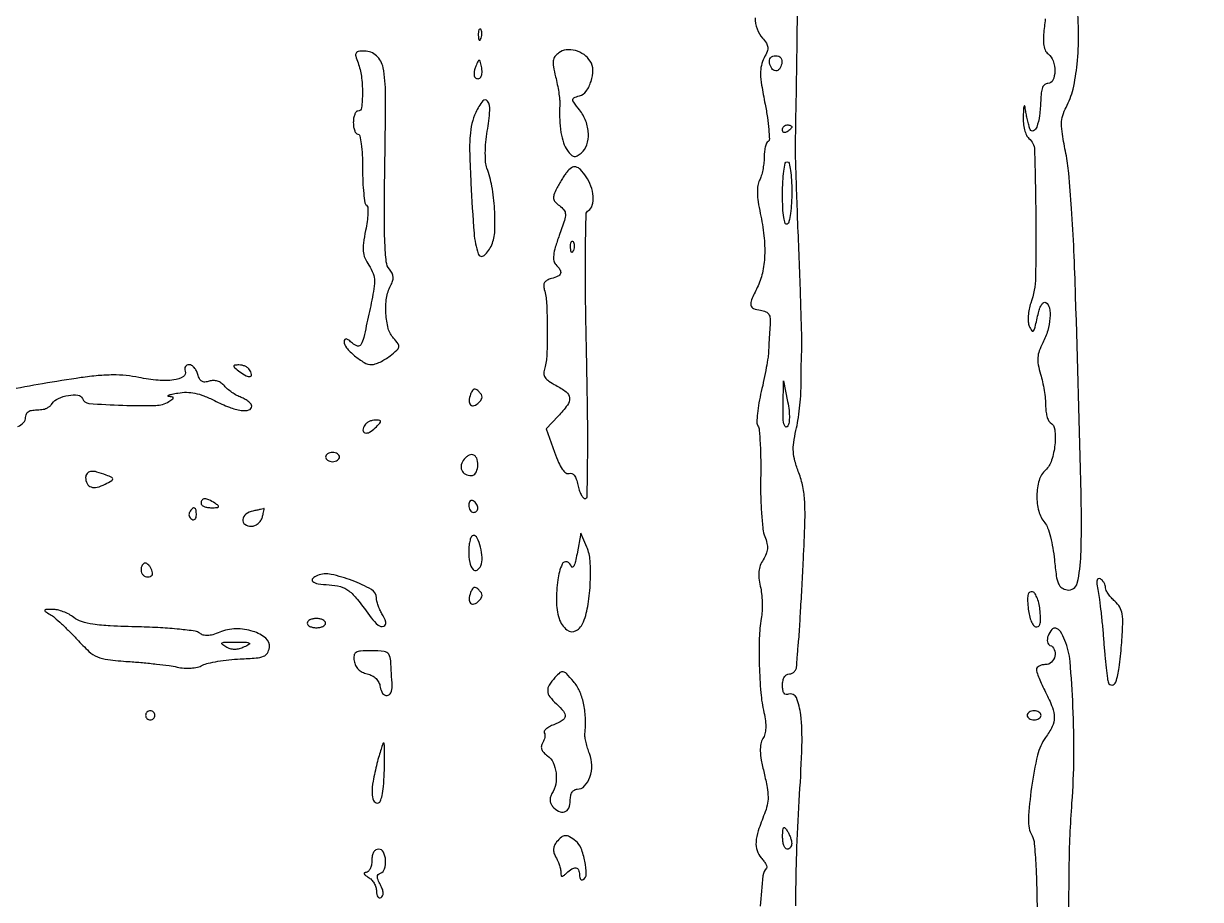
# Model space of a CAD drawing. Extents: x 0 to 5034, y 0 to 2560.
# Drawn here: x 297.5 to 552.5, y 1641.1 to 1831 of the extents above; entities that cross this region are included whole.
import ezdxf

# ---------------------------------------------------------------- set-up
doc = ezdxf.new("R2010")
doc.units = 0

msp = doc.modelspace()

# ---------------------------------------------------------------- linework, layer by layer
for points in [[(1321.157236, 2312.214958, -0.000002), (1342.798547, 2311.977339, -0.000002), (1365, 2311.733402, -0.001584)], [(524.94203, 1406.5, -0.000002), (524.957967, 1420.439069, -0.000002), (524.972858, 1433.372917, -0.000002), (524.985445, 1444.229163, -0.000017)], [(464.856086, 1639.70261, -0.00623), (465.117193, 1652.458281, -0.008629), (465.691099, 1663.884491, 0.00952), (466.20234, 1674.438227, 0.034577), (465.935543, 1681.144764, 0.070122), (464.994707, 1684.846348, 0.407637), (463.320521, 1685.569501, -0.145579), (462.754949, 1685.525706, -0.194009), (462.332414, 1685.811751, -0.112422), (462.076581, 1686.47423, -0.036173), (462, 1687.531385, -0.048301), (462.099348, 1688.557412, -0.088469), (462.401907, 1689.338564, -0.117745), (462.882247, 1689.823711, -0.139894), (463.5, 1690, 0.114432), (464.077855, 1690.134006, 0.096063), (464.580623, 1690.514062, 0.089538), (464.931245, 1691.081637, 0.083559), (465.072334, 1691.75, -0.006753), (465.12201, 1692.65532, -0.002099), (465.220721, 1694.014063, -0.002098), (465.343789, 1695.531659, -0.002311), (465.475907, 1697, 0.007928), (465.643156, 1699.126076, 0.001027), (465.919029, 1703.673326, 0.001198), (466.222339, 1709.070032, 0.001), (466.519263, 1714.802811, 0.004432), (466.846051, 1722.791447, 0.021266), (466.798187, 1727.34703, 0.036351), (466.389047, 1730.584713, 0.041633), (465.52252, 1733.580204, -0.022809), (464.684582, 1736.115562, -0.051865), (464.343757, 1738.101627, -0.051512), (464.417829, 1740.123625, -0.022229), (464.911707, 1742.777393, 0.018426), (465.332584, 1744.947071, 0.010659), (465.686212, 1747.581484, 0.010644), (465.928633, 1750.243047, 0.017556), (466.006383, 1752.5, -0.002865), (466.016988, 1754.597628, -0.002594), (466.051621, 1756.765625, -0.002597), (466.102781, 1758.706366, -0.008301), (466.165116, 1760, 0.022282), (466.199914, 1761.722912, 0.001063), (466.047025, 1767.49375, 0.00174), (465.826974, 1774.348009, 0.001252), (465.535469, 1782, -0.000835), (465.236178, 1789.687752, -0.001122), (464.992297, 1796.653125, -0.000766), (464.80974, 1802.498077, -0.011962), (464.798195, 1804.5, 0.001163), (465.203151, 1830.079239, 0.006031), (465.223516, 1844.212313, 0.004261)], [(518.925816, 1832, 0.009669), (518.564516, 1828.598729, 0.042237), (518.560336, 1826.576997, 0.077681), (518.875513, 1825.274444, 0.13164), (519.553981, 1824.389757, -0.148697), (520.63414, 1822.879209, -0.083692), (520.993148, 1820.633846, -0.101323), (520.581752, 1818.707521, -0.297987), (519.5, 1818, 0.171916), (518.82283, 1817.760077, 0.123937), (518.338066, 1817.113286, 0.071228), (518.042956, 1815.978135, 0.023351), (517.929715, 1814.25, -0.028566), (517.686028, 1811.043687, -0.054024), (517.068271, 1808.529282, -0.196707), (516.337226, 1807.724319, -0.440443), (515.656371, 1808, -0.021132), (515.413245, 1808.748529, -0.008404), (515.140795, 1809.79375, -0.0083), (514.884158, 1810.932943, -0.01033), (514.685217, 1812, 0.012689), (514.4775, 1813.085681, 0.711663), (514.335454, 1813.102717, 0.100371), (514.216321, 1812.642038, 0.003866), (514.136182, 1810.872445, 0.035102), (514.184756, 1809.385301, 0.038345), (514.442629, 1807.963963, 0.041801), (514.857639, 1806.789562, 0.114201), (515.387798, 1806.09312, -0.215587), (516.592421, 1803.620838, -0.004414), (516.87355, 1789.491685, -0.008184), (516.802032, 1776.000236, -0.07894), (515.783101, 1770.375982, 0.035998), (515.421389, 1769.04214, 0.032144), (515.237332, 1767.618575, 0.033589), (515.241034, 1766.315234, 0.080244), (515.461092, 1765.375982, 0.047207), (515.992334, 1764.366992, 0.535243), (516.367848, 1764.363635, 0.091193), (516.730364, 1765.186506, 0.003895), (517.441846, 1768.290898, -0.036254), (517.748226, 1769.317672, -0.066235), (518.16259, 1770.085745, -0.10625), (518.611118, 1770.488824, -0.27513), (519.029317, 1770.481881, -0.213191), (519.823525, 1769.313808, -0.062682), (519.938502, 1767.097712, -0.053674), (519.44968, 1764.420659, -0.047385), (518.390358, 1761.787976, 0.032812), (517.620479, 1760.024596, 0.068312), (517.308971, 1758.560471, 0.064549), (517.395196, 1757.013975, 0.026626), (517.890358, 1754.971616, -0.018928), (518.31545, 1753.329075, -0.013285), (518.674043, 1751.452639, -0.013428), (518.921651, 1749.635155, -0.027144), (519, 1748.192997, 0.030058), (519.073556, 1746.97055, 0.036077), (519.29375, 1745.839757, 0.039012), (519.614126, 1744.941011, 0.15032), (520, 1744.5, -0.231809), (520.987862, 1742.930099, -0.051682), (520.997017, 1739.669621, -0.051842), (520.298124, 1736.292268, -0.12899), (518.959391, 1734.176794, 0.135384), (517.590932, 1731.952974, 0.067673), (517.102125, 1728.660092, 0.066456), (517.512284, 1725.272469, 0.113255), (518.819713, 1722.753475, -0.091865), (519.431743, 1721.687233, -0.020817), (520.043478, 1719.683033, -0.020881), (520.563809, 1717.275598, -0.018938), (520.901843, 1714.753475, 0.009962), (521.308406, 1711.242512, 0.065715), (521.772948, 1709.540508, 0.143275), (522.500484, 1708.645053, 0.116103), (523.657919, 1708.192516, 0.387666), (525.855162, 1709.689673, 0.05108), (526.658714, 1715.790978, 0.013717), (526.677865, 1729.042941, 0.000701), (525.501012, 1772, 0.004479), (525.133338, 1781.735509, 0.005418), (524.607565, 1790.862727, 0.005272), (524.001607, 1798.524785, 0.026041), (523.391014, 1802.80999, -0.008028), (522.641878, 1806.984843, -0.04131), (522.456728, 1809.325942, -0.069572), (522.705131, 1811.056431, -0.054692), (523.427514, 1812.80999, 0.068149), (524.933638, 1816.763845, 0.031491), (525.838727, 1822.20254, 0.028085), (526.132113, 1828.605415, 0.021874), (525.755233, 1835.564233, -0.011866)], [(456.062171, 1832.233102, 0.082515), (456.484537, 1829.803493, 0.100028), (457.66378, 1827.819025, -0.039509), (458.49992, 1826.734045, -0.124471), (458.79533, 1825.871431, -0.1137), (458.658072, 1824.92587, -0.030213), (458.017263, 1823.532257, 0.0679), (457.415842, 1821.913882, 0.060014), (457.235542, 1820.122822, 0.035924), (457.462796, 1817.642627, 0.008307), (458.213189, 1813.514283, -0.011481), (458.728237, 1810.574778, -0.017716), (459.02442, 1808.012131, -0.012352), (459.138797, 1805.932161, -0.268018), (458.859706, 1805.413293, 0.161051), (458.527155, 1805.016758, 0.035048), (458.252538, 1804.154818, 0.033119), (458.063097, 1803.065302, 0.026492), (458, 1801.875242, -0.028165), (457.927459, 1800.588478, -0.022122), (457.70916, 1799.208303, -0.022614), (457.390264, 1797.939975, -0.050005), (457.009907, 1797.018511, 0.088956), (456.640567, 1795.881001, 0.039846), (456.550886, 1794.305434, 0.031377), (456.722352, 1792.305447, 0.016195), (457.173678, 1789.834252, -0.025731), (457.964958, 1784.979801, -0.037782), (458.11449, 1780.659856, -0.043468), (457.631119, 1776.898522, -0.062092), (456.514101, 1773.727812, 0.013701), (455.288539, 1771.092758, 0.140096), (455.134592, 1769.911168, 0.270527), (455.68732, 1769.223769, 0.05608), (457.25, 1768.819551, -0.061601), (458.38065, 1768.513772, -0.159891), (459.015876, 1767.974072, -0.124837), (459.29802, 1767.065313, -0.031256), (459.282608, 1765.5, 0.002553), (459.193001, 1764.169213, 0.001712), (459.103534, 1762.646875, 0.001724), (459.027014, 1761.171853, 0.003404), (458.978268, 1760, -0.02912), (458.851661, 1758.642399, -0.006866), (458.477442, 1756.394265, -0.007047), (457.974451, 1753.817404, -0.006887), (457.395423, 1751.235794, 0.01469), (456.877913, 1748.747228, 0.019363), (456.561571, 1746.451483, 0.017098), (456.44007, 1744.556161, 0.146893), (456.6574, 1743.745322, -0.118901), (456.950859, 1742.850449, -0.006808), (457.144981, 1739.938972, -0.010081), (457.260009, 1736.433214, -0.007212), (457.253001, 1732.509527, 0.010165), (457.269616, 1728.47612, 0.01172), (457.45374, 1724.634219, 0.01085), (457.755625, 1721.398478, 0.064634), (458.16424, 1719.755901, -0.036126), (458.616579, 1718.297146, -0.075483), (458.708746, 1717.114605, -0.079676), (458.445354, 1715.999307, -0.044221), (457.799106, 1714.755901, 0.054682), (457.18667, 1713.514922, 0.060371), (456.883367, 1712.211284, 0.053358), (456.881339, 1710.742943, 0.03087), (457.175064, 1709, -0.030952), (457.443445, 1707.405834, -0.018865), (457.571667, 1705.5, -0.018878), (457.555847, 1703.593956, -0.031523), (457.38129, 1702, 0.036086), (456.95445, 1697.744187, 0.014101), (456.956698, 1691.83421, 0.014141), (457.29357, 1685.916169, 0.034782), (457.964046, 1681.616143, -0.024657), (458.284027, 1679.805446, -0.041202), (458.350874, 1678.260832, -0.049994), (458.171292, 1676.977317, -0.080002), (457.742731, 1675.959654, 0.093908), (457.294021, 1674.806132, 0.054621), (457.182966, 1673.319802, 0.037129), (457.401422, 1671.319451, 0.013112), (458.000697, 1668.497096, -0.013542), (458.65565, 1665.399413, -0.043063), (458.856666, 1663.294512, -0.057364), (458.670364, 1661.534581, -0.041684), (458.081513, 1659.653584, 0.017489), (456.739282, 1655.996212, 0.060846), (456.25189, 1653.531307, 0.097525), (456.474972, 1651.693041, 0.10548), (457.378906, 1650.133807, -0.025344), (457.968312, 1649.412182, -0.039435), (458.391611, 1648.73003, -0.046325), (458.617761, 1648.170283, -0.275892), (458.543855, 1647.877188, 0.17089), (457.75722, 1646.235704, 0.00698), (457.129636, 1639.608548, 0.006686)], [(296.317819, 1743.636431, 0.114847), (297.547576, 1744.460508, 0.190174), (298, 1745.606989, -0.086815), (298.0946, 1746.147718, -0.086619), (298.367188, 1746.624687, -0.090503), (298.772872, 1746.965196, -0.106839), (299.25, 1747.11535, 0.001008), (299.821319, 1747.169233, 0.000579), (300.509775, 1747.236369, 0.000578), (301.201384, 1747.305429, 0.000966), (301.783278, 1747.36535, 0.066879), (302.327162, 1747.497355, 0.04502), (302.90013, 1747.782405, 0.044917), (303.41462, 1748.166581, 0.065217), (303.783278, 1748.596028, -0.14318), (305.087852, 1749.711099, -0.064681), (307.261341, 1750.368301, -0.06971), (309.333386, 1750.420641, -0.279572), (310.293914, 1749.676455, 0.290803), (311.718135, 1748.619614, 0.009795), (319.031128, 1748.233087, 0.013764), (326.197811, 1748.192308, 0.136397), (329.051794, 1749.053172, 0.01124), (329.863549, 1749.59265, 0.258123), (329.982223, 1749.834276, 0.353136), (329.828167, 1750.007251, 0.01665), (329, 1750.116328, -0.351653), (328.869722, 1750.243657, -0.343531), (328.964761, 1750.401758, -0.037873), (329.734491, 1750.633162, -0.010197), (330.98642, 1750.881641, -0.045098), (332.867934, 1751.042719, -0.049654), (334.686371, 1750.852992, -0.043208), (336.630219, 1750.27388, -0.023444), (338.905898, 1749.25, 0.024216), (342.146015, 1747.798204, 0.055705), (344.723152, 1747.108407, 0.1047), (346.37436, 1747.204957, 0.337992), (347, 1748.024751, 0.169283), (346.841658, 1748.479032, 0.052236), (346.32699, 1749.004359, 0.045537), (345.585781, 1749.51173, 0.036498), (344.708903, 1749.920575, -0.035283), (343.732949, 1750.372734, -0.024222), (342.694228, 1751.01363, -0.02449), (341.749608, 1751.732082, -0.044747), (341.06772, 1752.418402, 0.070037), (340.380105, 1753.044024, 0.074721), (339.560897, 1753.438954, 0.075981), (338.673952, 1753.571533, 0.076157), (337.788644, 1753.432918, -0.063814), (336.855296, 1753.263196, -0.148709), (336.172618, 1753.432309, -0.140549), (335.675417, 1753.962348, -0.054653), (335.313196, 1754.91034, 0.056992), (335.003585, 1755.709442, 0.063582), (334.530114, 1756.386162, 0.072688), (333.97244, 1756.844734, 0.136607), (333.414753, 1757, 0.111588), (332.940816, 1756.892895, 0.147253), (332.614608, 1756.596876, 0.136889), (332.491614, 1756.151403, 0.091178), (332.589384, 1755.627664, -0.367441), (332.169397, 1754.432194, -0.098411), (330.109943, 1753.721006, -0.055686), (326.699956, 1753.635533, -0.030001), (322.535804, 1754.24863, 0.02763), (319.797323, 1754.665092, 0.024605), (316.921003, 1754.798871, 0.021716), (313.722345, 1754.651153, 0.0136), (310, 1754.214498, 0.00662), (301.676127, 1752.895006, 0.008446), (294.043305, 1751.448089, 0.006958)], [(524.017636, 1625.077201, -0.003809), (524.112753, 1648.03588, -0.015462), (524.709132, 1662, 0.016418), (525.117411, 1672.008398, 0.012777), (524.925549, 1682.899192, 0.010536), (524.295627, 1692.691651, 0.076836), (523.1865, 1697.25, 0.040734), (522.212424, 1699.151217, 0.187836), (521.241776, 1699.880804, 0.294238), (520.335529, 1699.601348, 0.08343), (519.54976, 1698.269076, 0.058389), (519.374204, 1697.580859, 0.080063), (519.391217, 1696.943091, 0.101079), (519.591091, 1696.453966, 0.166422), (519.942771, 1696.185743, -0.218215), (520.882487, 1695.307767, -0.153999), (521.005617, 1693.846418, -0.144733), (520.26248, 1692.514762, -0.196035), (519, 1692, 0.050019), (518.234678, 1691.923247, 0.070001), (517.5875, 1691.694548, 0.090148), (517.152082, 1691.35713, 0.184999), (517, 1690.960162, 0.085424), (517.105636, 1690.346367, 0.010602), (517.5875, 1689.074181, 0.012256), (518.234171, 1687.577249, 0.009863), (519, 1686, -0.025002), (520.463536, 1682.738089, -0.09319), (520.877613, 1680.536577, -0.113239), (520.426724, 1678.570588, -0.046217), (519.000707, 1676.209507, 0.101566), (517.23974, 1672.402623, 0.023373), (515.937761, 1665.410053, 0.021674), (515.274888, 1658.379674, 0.136352), (516.054936, 1654.897352, -0.102512), (516.553028, 1653.210292, -0.007474), (516.883094, 1648.351642, -0.008948), (517.107323, 1641.94515, -0.004199), (517.179404, 1633.653423, -0.000589)]]:
    msp.add_lwpolyline(points, format="xyb")
for points in [[(396.078947, 1828.416667, 0.018894), (396.137993, 1827.670344, 0.168741), (396.279315, 1827.37858, 0.470617), (396.461564, 1827.395823, 0.054073), (396.683114, 1827.8125, 0.051402), (396.839148, 1828.359369, 0.05415), (396.876576, 1828.916927, 0.060344), (396.797407, 1829.402231, 0.126455), (396.604167, 1829.729167, 0.296942), (396.385309, 1829.77538, 0.208169), (396.200665, 1829.592839, 0.077125), (396.089945, 1829.112848, 0.028489)], [(370.024751, 1822.4349, -0.058884), (370.743806, 1819.567333, -0.032618), (370.970731, 1815.961036, -0.02646), (370.790808, 1812.709568, -0.38287), (370, 1812, 0.226478), (369.617064, 1811.817169, 0.074992), (369.29375, 1811.265625, 0.057076), (369.073116, 1810.457356, 0.038131), (369, 1809.5, 0.038131), (369.073116, 1808.542644, 0.057076), (369.29375, 1807.734375, 0.074992), (369.617064, 1807.182831, 0.226478), (370, 1807, -0.354422), (370.409341, 1806.668156, -0.018695), (370.716402, 1804.889754, -0.021763), (370.931287, 1802.510506, -0.011639), (371, 1799.559017, 0.010484), (371.06058, 1796.670279, 0.015671), (371.245427, 1794.152141, 0.010602), (371.504398, 1792.1047, 0.221049), (371.835495, 1791.60167, -0.244208), (372.10983, 1791.142117, -0.022925), (372.127897, 1789.783875, -0.025297), (371.985216, 1788.071334, -0.017088), (371.657657, 1786.13854, 0.016324), (371.189746, 1783.402973, 0.057527), (371.150848, 1781.621894, 0.076406), (371.518077, 1780.156891, 0.045511), (372.364613, 1778.566283, -0.052561), (373.281008, 1776.784418, -0.092586), (373.585096, 1775.162571, -0.047398), (373.371038, 1772.89276, -0.005729), (372.371993, 1767.969669, -0.003972), (371.2428, 1762.910891, -0.071027), (370.642584, 1761.360521, -0.346049), (369.911481, 1761.057169, -0.11616), (368.829542, 1761.654262, 0.021932), (367.999809, 1762.341456, 0.107123), (367.450022, 1762.596547, 0.298642), (367.134722, 1762.47807, 0.159056), (367, 1762.06528, 0.179281), (367.503523, 1760.706131, 0.041402), (369.271331, 1758.962701, 0.042487), (371.353146, 1757.505272, 0.130356), (373, 1757.055505, 0.085765), (373.74365, 1757.178382, 0.027277), (374.786188, 1757.606197, 0.026324), (375.916822, 1758.218853, 0.026496), (376.974257, 1758.945694, 0.016394), (378.456814, 1760.164227, 0.165361), (378.850112, 1760.847496, 0.207613), (378.696991, 1761.549113, 0.027828), (377.724257, 1762.752199, -0.119323), (376.568935, 1764.876885, -0.050799), (376.052854, 1768.095164, -0.050154), (376.197265, 1771.472815, -0.087332), (377.069394, 1774.129664, 0.046166), (377.506232, 1775.165395, 0.094379), (377.610236, 1776.037761, 0.099844), (377.385299, 1776.855068, 0.056243), (376.819394, 1777.718894, -0.148209), (376.147772, 1779.316092, -0.015384), (375.847122, 1783.426657, -0.011948), (375.72989, 1789.814837, -0.002692), (375.84868, 1800.683606, 0.003689), (375.982973, 1815.716151, 0.045634), (375.471331, 1821.407886, 0.165088), (374.036135, 1823.985263, 0.185973), (371.402306, 1825, 0.031095), (370.084245, 1824.917951, 0.243027), (369.593039, 1824.581069, 0.19631), (369.52435, 1823.930216, 0.020198)], [(413.506191, 1824.628185, 0.077379), (412.682908, 1823.804204, 0.125395), (412.316662, 1822.889994, 0.078266), (412.348237, 1821.610203, 0.017032), (412.820597, 1819.446535, -0.012539), (413.198121, 1817.788874, -0.011619), (413.5028, 1816.071795, -0.011693), (413.702584, 1814.531566, -0.037705), (413.733781, 1813.5, 0.019926), (413.716185, 1810.176645, 0.032365), (413.995867, 1807.368206, 0.038891), (414.55302, 1805.108209, 0.078139), (415.391787, 1803.478876, 0.031378), (416.206362, 1802.50013, 0.157948), (416.822831, 1802.162833, 0.179145), (417.474395, 1802.272795, 0.042777), (418.391787, 1802.910192, 0.141138), (419.584285, 1804.662088, 0.089598), (419.927445, 1807.123825, 0.079718), (419.381892, 1809.82465, 0.077179), (418.015893, 1812.252666, -0.007536), (416.742248, 1813.923048, -0.156597), (416.543252, 1814.512263, -0.312891), (416.80601, 1814.903469, -0.02928), (417.970355, 1815.281997, 0.175546), (419.450619, 1816.301949, 0.078599), (420.521597, 1818.447154, 0.07633), (420.900972, 1820.89434, 0.141989), (420.349348, 1822.807945, 0.099933), (418.982635, 1824.240298, 0.08764), (417.104248, 1825.11272, 0.092637), (415.135793, 1825.261083, 0.131209)], [(461.809629, 1822.25, -0.110048), (461.318179, 1821.117618, -0.259838), (460.510529, 1820.743606, -0.231347), (459.687524, 1821.225204, -0.095633), (459.176676, 1822.447179, -0.097115), (459.169492, 1823.063175, -0.131707), (459.407325, 1823.563333, -0.128059), (459.869802, 1823.886768, -0.089125), (460.5, 1824, -0.090288), (461.162207, 1823.879439, -0.143006), (461.620099, 1823.535476, -0.134068), (461.839187, 1822.980358, -0.075042)], [(395.53122, 1821.706872, 0.039133), (395.279379, 1820.974682, 0.047311), (395.164712, 1820.257311, 0.054202), (395.191425, 1819.65536, 0.159521), (395.376461, 1819.290205, 0.206458), (396.050147, 1819.022529, 0.260893), (396.61589, 1819.361192, 0.127442), (396.887973, 1820.354068, 0.061787), (396.743156, 1821.671731, 0.007526), (396.447586, 1822.839331, 0.331063), (396.260685, 1822.986918, 0.299388), (396.048268, 1822.855863, 0.006675)], [(395.52949, 1811.703389, 0.053062), (394.702482, 1809.343281, 0.040485), (394.292882, 1806.634801, 0.024336), (394.214358, 1802.805723, 0.00568), (394.468245, 1796.384462, 0.006206), (395.158031, 1785.500353, 0.06263), (396.062531, 1781.056592, 0.533597), (397.353003, 1780.706972, 0.116104), (398.995316, 1782.988692, 0.088224), (399.656558, 1785.992104, 0.025877), (399.604262, 1790.733311, 0.026756), (399.024869, 1795.693924, 0.048425), (397.949068, 1799.633961, -0.072342), (397.66764, 1800.899078, -0.021044), (397.60284, 1802.899994, -0.020173), (397.720042, 1805.239901, -0.01774), (398.027037, 1807.666122, 0.02019), (398.572532, 1812.15367, 0.159992), (398.088407, 1814.160589, 0.525321), (397.060055, 1814.211429, 0.052481)], [(464, 1808.559017, -0.151918), (463.934461, 1808.34829, -0.038439), (463.70625, 1808.066025, -0.035638), (463.382774, 1807.768994, -0.029505), (463, 1807.5, -0.082592), (462.6179, 1807.343488, -0.161196), (462.29375, 1807.3746, -0.182303), (462.078288, 1807.586039, -0.108972), (462, 1807.940983, -0.093332), (462.076123, 1808.345238, -0.09642), (462.29375, 1808.688914, -0.099167), (462.618444, 1808.918938, -0.105053), (463, 1809, -0.042167), (463.382849, 1808.967655, -0.061769), (463.70625, 1808.870461, -0.081139), (463.92554, 1808.727648, -0.210953)], [(464, 1794.559017, -0.014475), (463.927252, 1792.046572, -0.020711), (463.70625, 1789.828525, -0.017258), (463.392727, 1788.057756, -0.204655), (463, 1787.5, -0.480853), (462.573831, 1787.652121, -0.044402), (462.263528, 1788.905081, -0.028279), (462.060619, 1790.979969, -0.010235), (462, 1793.940983, -0.012454), (462.069331, 1796.723994, -0.022732), (462.285416, 1798.985246, -0.019963), (462.594022, 1800.674969, -0.350991), (463, 1801, -0.344703), (463.399909, 1800.687125, -0.022248), (463.711186, 1799.139754, -0.024479), (463.929521, 1797.069583, -0.014034)], [(415.255129, 1798.75, 0.021458), (414.791562, 1798.109936, 0.008205), (414.200165, 1797.182175, 0.008107), (413.590084, 1796.152477, 0.009861), (413.053638, 1795.168043, 0.030906), (412.475513, 1793.86446, 0.130221), (412.393654, 1793.020131, 0.149899), (412.744134, 1792.312585, 0.045512), (413.652372, 1791.512241, -0.065973), (414.638247, 1790.569331, -0.172498), (414.955251, 1789.656608, -0.077699), (414.733052, 1788.300761, -0.006918), (413.604653, 1785.020964, 0.013326), (412.765532, 1782.476457, 0.044081), (412.408752, 1780.75005, 0.073108), (412.445169, 1779.547372, 0.153481), (412.873235, 1778.726765, -0.049686), (413.778022, 1777.621766, -0.227183), (413.890695, 1776.822427, -0.211743), (413.336152, 1776.195326, -0.043434), (411.91034, 1775.686804, 0.056449), (410.993194, 1775.3326, 0.129033), (410.448776, 1774.837507, 0.142923), (410.249545, 1774.175291, 0.075845), (410.372738, 1773.320173, -0.062266), (410.864836, 1770.455306, -0.010053), (411.01019, 1764.786198, -0.009875), (410.929546, 1759.115467, -0.065315), (410.4667, 1756.325749, 0.073588), (410.292746, 1755.158557, 0.14452), (410.555322, 1754.265686, 0.103346), (411.344189, 1753.466709, 0.027146), (412.903177, 1752.550069, -0.046451), (415.124774, 1751.125826, -0.212415), (415.828301, 1749.804513, -0.178723), (415.373229, 1748.239971, -0.031814), (413.375919, 1745.870488), (410.751839, 1743.131538), (412.583318, 1738.038366, 0.017451), (413.464157, 1735.83364, 0.046867), (414.286027, 1734.359697, 0.077399), (415.046786, 1733.554153, 0.262251), (415.736446, 1733.452359, -0.184511), (416.335041, 1733.453252, -0.137793), (416.870264, 1733.057007, -0.082692), (417.317179, 1732.228408, -0.033071), (417.654048, 1730.979762, 0.029578), (417.953393, 1729.83859, 0.04231), (418.360938, 1728.875305, 0.049469), (418.808586, 1728.197487, 0.225791), (419.223614, 1728, 0.409197), (419.670916, 1728.439692, 0.001694), (419.775291, 1736.018699, 0.005664), (419.7662, 1745.629976, 0.00221), (419.544517, 1758.90755, -0.002069), (419.305587, 1772.979654, -0.00639), (419.305007, 1782.490422, -0.002881), (419.43599, 1789.577493, -0.253473), (419.945904, 1790.466567, 0.194855), (420.771765, 1791.593721, 0.079187), (420.94475, 1793.523434, 0.067703), (420.48346, 1795.755025, 0.068099), (419.443296, 1797.777494, 0.034104), (418.208111, 1799.307458, 0.149924), (417.216071, 1799.883115, 0.210725), (416.276678, 1799.705165, 0.07476)], [(416.683114, 1781.8125, -0.054073), (416.461564, 1781.395823, -0.470617), (416.279315, 1781.37858, -0.168741), (416.137993, 1781.670344, -0.018894), (416.078947, 1782.416667, -0.028489), (416.089945, 1783.112848, -0.077125), (416.200665, 1783.592839, -0.208169), (416.385309, 1783.77538, -0.296942), (416.604167, 1783.729167, -0.126455), (416.797407, 1783.402231, -0.060344), (416.876576, 1782.916927, -0.05415), (416.839148, 1782.359369, -0.051402)], [(344.426999, 1755.478529, 0.03524), (345.788544, 1754.591873, 0.181643), (346.663213, 1754.461996, 0.41841), (346.956346, 1754.923086, 0.082011), (346.541119, 1755.933469, 0.096951), (346.165144, 1756.33959, 0.054023), (345.578866, 1756.677364, 0.05103), (344.8867, 1756.901203, 0.057465), (344.190983, 1756.968197, 0.02447), (343.279587, 1756.906368, 0.426116), (343.117798, 1756.692882, 0.185352), (343.317574, 1756.346921, 0.008225)], [(462.984622, 1743.584622, -0.438975), (462.581328, 1743.601529, -0.12771), (462.277819, 1744.23378, -0.042017), (462.115944, 1745.705806, -0.011411), (462.109566, 1748.05), (462.219131, 1753.5), (463.094188, 1749.034622, -0.018897), (463.399255, 1747.091446, -0.034522), (463.477689, 1745.489287, -0.042532), (463.349256, 1744.27194, -0.149927)], [(394.409244, 1750.624089, 0.072159), (394.091174, 1749.217175, 0.219336), (394.422432, 1748.319633, 0.29781), (395.205275, 1748.155634, 0.103621), (396.216667, 1748.816667, 0.051746), (396.732364, 1749.451783, 0.143917), (396.896548, 1749.996548, 0.145657), (396.739052, 1750.539301, 0.053474), (396.232783, 1751.167217, 0.053524), (395.629413, 1751.653597, 0.218633), (395.174991, 1751.718105, 0.19067), (394.787781, 1751.413665, 0.040341)], [(371.458881, 1743.933469, 0.116638), (371.096702, 1742.845472, 0.362965), (371.505654, 1742.25689, 0.198613), (372.524841, 1742.384868, 0.067191), (373.738095, 1743.309524, 0.007828), (374.759177, 1744.363088, 0.185397), (374.91273, 1744.739365, 0.392789), (374.720454, 1744.955204, 0.023635), (373.773303, 1745, 0.057804), (373.091246, 1744.920885, 0.050257), (372.410643, 1744.686706, 0.052917), (371.832237, 1744.341916, 0.093758)], [(363, 1737, 0.148195), (363.115568, 1736.618646, 0.098894), (363.440625, 1736.29375, 0.082425), (363.926543, 1736.074694, 0.064853), (364.5, 1736, 0.064853), (365.073457, 1736.074694, 0.082425), (365.559375, 1736.29375, 0.098894), (365.884432, 1736.618646, 0.148195), (366, 1737, 0.148195), (365.884432, 1737.381354, 0.098894), (365.559375, 1737.70625, 0.082425), (365.073457, 1737.925306, 0.064853), (364.5, 1738, 0.064853), (363.926543, 1737.925306, 0.082425), (363.440625, 1737.70625, 0.098894), (363.115568, 1737.381354, 0.148195)], [(393.027217, 1736.532794, 0.10874), (392.397771, 1735.312132, 0.168723), (392.485512, 1734.141779, 0.175043), (393.272003, 1733.307134, 0.117668), (394.559017, 1733, 0.258324), (395.476855, 1733.508106, 0.109214), (395.964992, 1734.879144, 0.098314), (395.853071, 1736.441296, 0.189651), (395.113307, 1737.429973, 0.161985), (394.684675, 1737.531417, 0.079511), (394.134757, 1737.392479, 0.065773), (393.551764, 1737.044979, 0.052347)], [(311, 1732.559017, 0.118873), (311.315854, 1731.24925, 0.193874), (312.167362, 1730.510621, 0.14556), (313.507921, 1730.45369, 0.061264), (315.207029, 1731.110799, 0.008082), (316.648501, 1731.912489, 0.231755), (316.878855, 1732.255339, 0.331005), (316.70779, 1732.566122, 0.013965), (315.477696, 1733.086758, 0.026525), (313.438521, 1733.761206, 0.096221), (312.082825, 1733.862436, 0.196102), (311.309427, 1733.435289, 0.171374)], [(336, 1727, 0.210568), (336.167975, 1726.618823, 0.082215), (336.660937, 1726.298248, 0.062416), (337.388595, 1726.082804, 0.042523), (338.25, 1726.015313, 0.011293), (339.444209, 1726.050422, 0.220444), (339.762149, 1726.218347, 0.409657), (339.728886, 1726.479509, 0.023197), (339, 1727, 0.031558), (337.698623, 1727.729028, 0.112355), (336.772965, 1727.939692, 0.234725), (336.224247, 1727.667076, 0.163584)], [(394, 1726.559017, 0.062283), (394.074545, 1725.962904, 0.080552), (394.29375, 1725.457961, 0.097988), (394.618621, 1725.120018, 0.153634), (395, 1725, 0.092995), (395.381732, 1725.071618, 0.096318), (395.70625, 1725.276414, 0.099231), (395.923444, 1725.581949, 0.105429), (396, 1725.940983, 0.089642), (395.926698, 1726.346558, 0.053229), (395.70625, 1726.7871, 0.051032), (395.382515, 1727.193797, 0.06081), (395, 1727.5, 0.139169), (394.620352, 1727.607943, 0.191142), (394.29375, 1727.478525, 0.138808), (394.073267, 1727.110654, 0.066118)], [(333.542705, 1725.069098, 0.108373), (333.401101, 1724.665803, 0.099685), (333.434921, 1724.22714, 0.095498), (333.639411, 1723.820631, 0.090427), (333.983688, 1723.510081, 0.136093), (334.36964, 1723.397824, 0.190788), (334.701458, 1723.524436, 0.140899), (334.925389, 1723.890269, 0.067432), (335, 1724.440983, 0.039415), (334.914842, 1725.519563, 0.25701), (334.592818, 1725.933879, 0.315493), (334.13314, 1725.838655, 0.050477)], [(347.25, 1725.294267, 0.113494), (345.717415, 1724.616649, 0.207305), (345.050458, 1723.450859, 0.276372), (345.51936, 1722.424232, 0.15192), (346.883369, 1722, 0.097502), (347.645137, 1722.149974, 0.076311), (348.368896, 1722.584907, 0.073995), (348.948101, 1723.232588, 0.081717), (349.289749, 1724, 0.005309), (349.479378, 1724.75793, 0.010079), (349.613189, 1725.372497, 0.007267), (349.698195, 1725.840443, 0.703554), (349.65638, 1725.863818, -0.11853), (349.527122, 1725.796441, -0.003036), (348.884999, 1725.640337, -0.006296), (348.123523, 1725.470204, -0.004237)], [(394, 1716.559017, 0.046564), (394.223181, 1714.16771, 0.128553), (394.940814, 1712.650548, 0.365432), (395.815253, 1712.498141, 0.170688), (396.61491, 1713.438854, 0.103483), (396.899306, 1715.199179, 0.049544), (396.566723, 1717.475736, 0.049501), (395.865227, 1719.440116, 0.28996), (394.980948, 1720, 0.278), (394.602582, 1719.772008, 0.052165), (394.288153, 1718.989211, 0.042496), (394.071157, 1717.877519, 0.026964)], [(417.468624, 1716, -0.01398), (417.120852, 1714.379065, -0.044967), (416.764513, 1713.335938, -0.23598), (416.479178, 1713.101273, -0.415776), (416.243675, 1713.25, 0.269049), (415.3027, 1714.270042, 0.382049), (414.243973, 1713.784707, 0.070196), (413.299606, 1710.38482, 0.032705), (413, 1705.809259, 0.075315), (413.579582, 1701.983357, 0.153833), (415.2915, 1699.512802, 0.301916), (417.276315, 1699.367389, 0.177827), (418.879887, 1701.25, 0.049934), (419.873739, 1705.081935, 0.027506), (420.352655, 1709.90436, 0.026809), (420.308257, 1714.520541, 0.086063), (419.595138, 1717.5), (418.303248, 1720.5)], [(323, 1712.5, 0.096899), (323.112001, 1711.927495, 0.097416), (323.431406, 1711.440625, 0.098432), (323.908181, 1711.114629, 0.10122), (324.468615, 1711, 0.094119), (325.027855, 1711.106211, 0.166113), (325.382077, 1711.407358, 0.151899), (325.496694, 1711.885039, 0.075244), (325.361626, 1712.5, 0.048303), (325.075237, 1713.073796, 0.053891), (324.692784, 1713.559375, 0.061199), (324.276919, 1713.891374, 0.13875), (323.893011, 1714, 0.164455), (323.552359, 1713.884842, 0.095748), (323.262322, 1713.559375, 0.076852), (323.066322, 1713.073715, 0.057609)], [(361.25, 1711.323015, 0.093763), (360.193213, 1710.659949, 0.457168), (360.214348, 1710.040934, 0.134454), (361.361785, 1709.539812, 0.02303), (363.751658, 1709.303865, -0.052644), (366.215504, 1708.912449, -0.100263), (368.003551, 1708.020774, -0.060018), (369.842379, 1706.193133, -0.009748), (372.891545, 1702.174329, 0.057881), (374.385082, 1700.555614, 0.272443), (375.580625, 1700.340544, 0.39218), (376.021704, 1701.210335, 0.070133), (375.212145, 1703.03191, -0.030069), (374.74812, 1703.885096, -0.024836), (374.356068, 1704.843376, -0.025539), (374.084601, 1705.761059, -0.059206), (374, 1706.473011, 0.272312), (372.940318, 1708.274445, 0.035977), (368.760037, 1710.219065, 0.038647), (364.187025, 1711.564974, 0.146624)], [(394.409244, 1707.624089, 0.072159), (394.091174, 1706.217175, 0.219336), (394.422432, 1705.319633, 0.29781), (395.205275, 1705.155634, 0.103621), (396.216667, 1705.816667, 0.051746), (396.732364, 1706.451783, 0.143917), (396.896548, 1706.996548, 0.145657), (396.739052, 1707.539301, 0.053474), (396.232783, 1708.167217, 0.053524), (395.629413, 1708.653597, 0.218633), (395.174991, 1708.718105, 0.19067), (394.787781, 1708.413665, 0.040341)], [(530.381819, 1707.892048, -0.015378), (530.669177, 1706.09683, -0.004381), (531.004969, 1703.293289, -0.004408), (531.328561, 1700.120193, -0.004659), (531.589691, 1697, 0.004319), (531.836698, 1694.024253, 0.005515), (532.118232, 1691.286817, 0.00434), (532.398973, 1689.000786, 0.045658), (532.606307, 1688.082783, 0.358791), (533.387243, 1687.583935, 0.286421), (534.194036, 1688.234263, 0.050315), (534.942361, 1691.374824, 0.015222), (535.446518, 1696.255641, 0.007359), (535.707131, 1700.761861, 0.048562), (535.585433, 1703.013594, 0.096838), (535.062956, 1704.471503, 0.081557), (534.004842, 1705.727882, -0.031909), (533.237603, 1706.474674, -0.033983), (532.588922, 1707.298236, -0.036182), (532.135385, 1708.077843, -0.114132), (532, 1708.663224, 0.080219), (531.916339, 1709.181324, 0.053423), (531.666785, 1709.729898, 0.052494), (531.299598, 1710.224548, 0.068548), (530.865652, 1710.583031, 0.221127), (530.418563, 1710.636181, 0.275674), (530.148986, 1710.326255, 0.07736), (530.128616, 1709.459028, 0.014638)], [(515.183342, 1704.432852, 0.031387), (515.401255, 1702.954703, 0.04024), (515.79375, 1701.637311, 0.045035), (516.287879, 1700.639988, 0.177624), (516.816658, 1700.221747, 0.20747), (517.394494, 1700.274776, 0.197427), (517.766532, 1700.734557, 0.077122), (517.907858, 1701.763288, 0.016551), (517.816658, 1703.567148, 0.031387), (517.598745, 1705.045297, 0.04024), (517.20625, 1706.362689, 0.045035), (516.712121, 1707.360012, 0.177624), (516.183342, 1707.778253, 0.20747), (515.605506, 1707.725224, 0.197427), (515.233468, 1707.265443, 0.077122), (515.092142, 1706.236712, 0.016551)], [(303.302065, 1702.890764, -0.045765), (304.244073, 1702.220549, -0.009654), (305.751034, 1700.874227, -0.010037), (307.443188, 1699.238191, -0.009369), (309.108419, 1697.498206, 0.019344), (311.726611, 1694.869501, 0.08569), (313.548316, 1693.681808, 0.073276), (315.794878, 1693.082957, 0.01189), (320.306353, 1692.673835, -0.006087), (323.30481, 1692.436966, -0.005687), (326.365452, 1692.122512, -0.005674), (329.076805, 1691.781533, -0.019264), (330.831355, 1691.471362, 0.036198), (332.3165, 1691.260356, 0.034738), (333.837379, 1691.26139, 0.036738), (335.232539, 1691.463079, 0.063973), (336.331355, 1691.857694, -0.061091), (337.550637, 1692.303491, -0.015421), (339.625461, 1692.719016, -0.015504), (342.043882, 1693.049499, -0.015091), (344.5, 1693.233134, 0.0097), (347.948719, 1693.453624, 0.072159), (349.54542, 1693.822961, 0.16082), (350.379225, 1694.51154, 0.105445), (350.811862, 1695.691324, 0.259574), (350.031983, 1697.722661, 0.099376), (347.280095, 1699.219546, 0.079771), (343.544456, 1699.74933, 0.093868), (340.050884, 1699.021077, -0.025814), (338.565057, 1698.493674, -0.061048), (337.408796, 1698.298142, -0.083857), (336.483527, 1698.41135, -0.101258), (335.712993, 1698.823232, 0.140725), (334.722382, 1699.257449, 0.007714), (331.316606, 1699.661438, 0.011478), (327.194662, 1699.990588, 0.0081), (322.551318, 1700.17889, -0.005786), (316.320845, 1700.402684, -0.024264), (312.591207, 1700.761809, -0.041243), (310.134445, 1701.329147, -0.08952), (308.429692, 1702.233964, 0.043876), (307.398406, 1702.907893, 0.032367), (306.156013, 1703.472294, 0.033022), (304.901742, 1703.854357, 0.060735), (303.842271, 1703.969591, 0.006356), (302.413043, 1703.93286, 0.273573), (302.168181, 1703.775051, 0.38549), (302.234103, 1703.538365, 0.009092)], [(359, 1701, 0.191087), (359.151477, 1700.618118, 0.088204), (359.5875, 1700.29375, 0.068025), (360.234582, 1700.073693, 0.048028), (361, 1700, 0.048028), (361.765418, 1700.073693, 0.068025), (362.4125, 1700.29375, 0.088204), (362.848523, 1700.618118, 0.191087), (363, 1701, 0.191087), (362.848523, 1701.381882, 0.088204), (362.4125, 1701.70625, 0.068025), (361.765418, 1701.926307, 0.048028), (361, 1702, 0.048028), (360.234582, 1701.926307, 0.068025), (359.5875, 1701.70625, 0.088204), (359.151477, 1701.381882, 0.191087)], [(345.352525, 1695.825253, -0.045829), (344.270936, 1695.419159, -0.069335), (343.275303, 1695.289872, -0.072801), (342.318193, 1695.439093, -0.056676), (341.352525, 1695.862525, -0.044878), (340.561008, 1696.423027, -0.541431), (340.600343, 1696.729751, -0.109176), (341.294874, 1696.894775, -0.006277), (343.5, 1696.901911, -0.004544), (345.849528, 1696.858662, -0.125395), (346.437656, 1696.691464, -0.57019), (346.439846, 1696.414359, -0.022881)], [(369.180449, 1692.790994, 0.080079), (369.483313, 1691.823844, 0.081981), (370.073101, 1691.009628, 0.077241), (370.926981, 1690.392095, 0.060884), (372, 1690, -0.060887), (373.084829, 1689.603582, -0.079472), (373.936985, 1688.981505, -0.083615), (374.522156, 1688.152692, -0.076297), (374.827103, 1687.151373, 0.113294), (375.357577, 1685.779414, 0.267728), (376.308704, 1685.316402, 0.278273), (377.154131, 1685.911025, 0.116771), (377.416667, 1687.333333, 0.00435), (377.093172, 1692.841989, 0.116036), (376.663731, 1694.238183, 0.239496), (375.696074, 1694.860094, 0.025278), (372.930449, 1695, 0.013856), (370.582838, 1694.934932, 0.119799), (369.588253, 1694.633927, 0.232203), (369.169677, 1693.998009, 0.067471)], [(412.687394, 1689.207068, 0.044221), (411.438071, 1687.55401, 0.154594), (411.108838, 1686.275503, 0.153171), (411.574559, 1685.033312, 0.043165), (413, 1683.5, -0.035795), (414.543074, 1681.888378, -0.206705), (414.866664, 1680.7816, -0.230695), (414.271351, 1679.866349, -0.044363), (412.439826, 1678.977122, 0.032157), (411.494344, 1678.546232, 0.054384), (410.776871, 1678.054787, 0.077764), (410.373383, 1677.58188, 0.283421), (410.373843, 1677.204127, -0.126123), (410.501063, 1676.79669, -0.054985), (410.467904, 1676.226861, -0.049567), (410.295488, 1675.596621, -0.046905), (410.000081, 1675.000132, 0.102485), (409.743394, 1674.29544, 0.129152), (409.820587, 1673.60799, 0.101604), (410.257988, 1672.927406, 0.046547), (411.066064, 1672.241173, -0.133816), (412.290616, 1670.768702, -0.077491), (412.915568, 1668.536738, -0.073869), (412.844601, 1666.101424, -0.097141), (412.04189, 1664.033538, 0.069032), (411.722627, 1663.330181, 0.084779), (411.637048, 1662.615053, 0.086332), (411.793644, 1661.922226, 0.074688), (412.179647, 1661.283538, 0.093948), (413.486843, 1660.203068, 0.205742), (414.754252, 1660.079031, 0.216762), (415.669873, 1660.907025, 0.10253), (416, 1662.5, -0.046972), (416.098957, 1663.551039, -0.08998), (416.402144, 1664.339205, -0.120808), (416.888335, 1664.823694, -0.13664), (417.521439, 1665, 0.209382), (419.106646, 1665.694264, 0.103936), (420.253398, 1667.61574, 0.086251), (420.666597, 1670.194778, 0.091559), (420.168674, 1672.704941, -0.019806), (419.752767, 1673.885111, -0.018588), (419.42167, 1675.119576, -0.018931), (419.21049, 1676.23561, -0.058778), (419.186224, 1677, 0.030801), (419.272067, 1680.560686, 0.044697), (418.874671, 1683.677617, 0.051477), (418.008375, 1686.300462, 0.072121), (416.687394, 1688.380269, 0.01196), (415.184645, 1690.046777, 0.153508), (414.460004, 1690.450653, 0.232933), (413.7806, 1690.274365, 0.030923)], [(324, 1681, 0.099038), (324.076342, 1680.618362, 0.097945), (324.29375, 1680.29375, 0.097945), (324.618362, 1680.076342, 0.099038), (325, 1680, 0.099038), (325.381638, 1680.076342, 0.097945), (325.70625, 1680.29375, 0.097945), (325.923658, 1680.618362, 0.099038), (326, 1681, 0.099038), (325.923658, 1681.381638, 0.097945), (325.70625, 1681.70625, 0.097945), (325.381638, 1681.923658, 0.099038), (325, 1682, 0.099038), (324.618362, 1681.923658, 0.097945), (324.29375, 1681.70625, 0.097945), (324.076342, 1681.381638, 0.099038)], [(515, 1681, 0.148195), (515.115568, 1680.618646, 0.098894), (515.440625, 1680.29375, 0.082425), (515.926543, 1680.074694, 0.064853), (516.5, 1680, 0.064853), (517.073457, 1680.074694, 0.082425), (517.559375, 1680.29375, 0.098894), (517.884432, 1680.618646, 0.148195), (518, 1681, 0.148195), (517.884432, 1681.381354, 0.098894), (517.559375, 1681.70625, 0.082425), (517.073457, 1681.925306, 0.064853), (516.5, 1682, 0.064853), (515.926543, 1681.925306, 0.082425), (515.440625, 1681.70625, 0.098894), (515.115568, 1681.381354, 0.148195)], [(374.118715, 1670.55718, 0.015607), (373.278075, 1666.716187, 0.049941), (373.057166, 1664.10661, 0.099255), (373.39111, 1662.564129, 0.299013), (374.25, 1662.003097, 0.289889), (374.823476, 1662.368083, 0.054819), (375.244694, 1663.597144, 0.035283), (375.544751, 1665.581068, 0.011895), (375.707913, 1668.503097, 0.004889), (375.763259, 1670.994317, 0.00816), (375.755112, 1673.091535, 0.002657), (375.709695, 1674.870974, 0.405212), (375.576628, 1675, 0.318832), (375.410684, 1674.88221, 0.004786), (375.008447, 1673.694922, 0.010877), (374.572038, 1672.260415, 0.006725)], [(463.984687, 1653.25, -0.078662), (463.915082, 1652.772504, -0.091624), (463.701752, 1652.367188, -0.102154), (463.380164, 1652.096336, -0.124732), (463, 1652, -0.242407), (462.617555, 1652.19699, -0.069028), (462.298248, 1652.807812, -0.052836), (462.082357, 1653.696678, -0.03458), (462.015313, 1654.75, -0.011096), (462.054211, 1656.150937, -0.155556), (462.228862, 1656.616929, -0.461139), (462.512621, 1656.628119, -0.043106), (463, 1656, -0.032032), (463.372243, 1655.334035, -0.025456), (463.689119, 1654.573437, -0.026113), (463.910608, 1653.835604, -0.056852)], [(413.053051, 1653.563922, 0.067216), (412.584455, 1652.813993, 0.089324), (412.388949, 1652.03564, 0.084987), (412.47332, 1651.208524, 0.0551), (412.831994, 1650.313922, -0.015075), (413.425716, 1649.119327, -0.037), (413.768344, 1648.20109, -0.042993), (413.942699, 1647.328585, -0.027833), (414, 1646.3, 0.325644), (414.110699, 1646.148054, 0.178441), (414.3525, 1646.158125, 0.070165), (414.738496, 1646.38683, 0.027609), (415.2, 1646.8, -0.049135), (416.332543, 1647.729425, -0.181077), (417.218906, 1647.937659, -0.270548), (417.79376, 1647.495213, -0.096897), (418, 1646.440983, 0.053337), (418.059979, 1645.880322, 0.115624), (418.244773, 1645.491205, 0.188164), (418.51784, 1645.332959, 0.178566), (418.833269, 1645.396955, 0.267358), (419.475802, 1646.587989, 0.041271), (419.168639, 1649.362427, 0.043349), (418.361306, 1652.176359, 0.13507), (417.202918, 1653.75, 0.032875), (415.842945, 1654.684402, 0.146301), (414.91338, 1654.917537, 0.164958), (414.072715, 1654.589751, 0.04486)], [(373, 1649.5, -0.047945), (372.907832, 1648.541027, -0.066898), (372.632812, 1647.725442, -0.085855), (372.227522, 1647.169716, -0.18845), (371.75, 1646.969591, 0.145621), (371.433647, 1646.867022, 0.368599), (371.375652, 1646.650547, 0.121624), (371.64769, 1646.318642, 0.02869), (372.25, 1645.919901, -0.075257), (372.919472, 1645.381131, -0.054797), (373.485937, 1644.609794, -0.054886), (373.870416, 1643.735468, -0.076305), (374, 1642.891293, 0.049343), (374.071845, 1642.165049, 0.10737), (374.294544, 1641.654244, 0.183707), (374.623454, 1641.437632, 0.195586), (375.002704, 1641.501671, 0.155555), (375.354605, 1641.912256, 0.113442), (375.459359, 1642.508095, 0.076308), (375.296608, 1643.293975, 0.03373), (374.859306, 1644.262889, -0.023801), (374.353572, 1645.326616, -0.099107), (374.214152, 1646.019225, -0.184929), (374.389601, 1646.478846, -0.130398), (374.856602, 1646.785534, 0.242353), (375.776649, 1647.727723, 0.09182), (375.993722, 1649.609533, 0.097789), (375.520519, 1651.365435, 0.285552), (374.5, 1652, 0.140575), (373.88002, 1651.822179, 0.118484), (373.4, 1651.333333, 0.088208), (373.09863, 1650.543379, 0.04716)]]:
    msp.add_lwpolyline(points, format="xyb", close=True)

doc.saveas('drawing.dxf')
